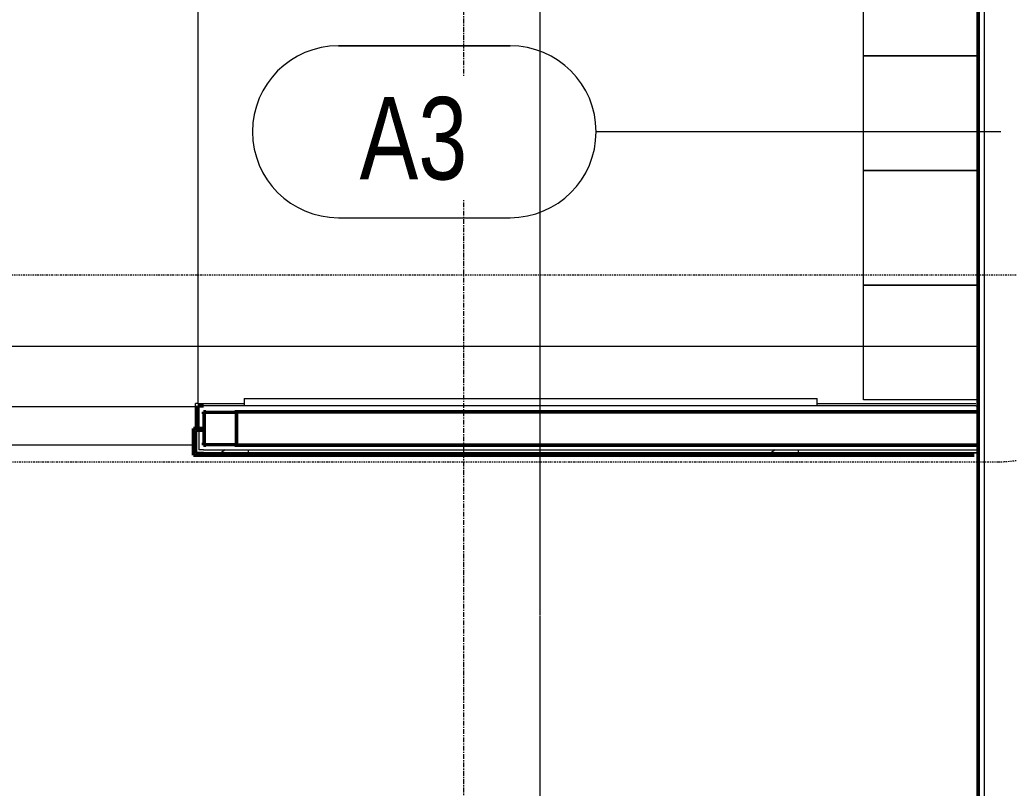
# Model space of a CAD drawing. Header units: inches. Extents: x 23906 to 26716, y -23130 to -20467.
# Drawn here: x 25636.9 to 25740.5, y -22731.3 to -22650.9 of the extents above; entities that cross this region are included whole.
import ezdxf

# ---------------------------------------------------------------- set-up
doc = ezdxf.new("R2010")
doc.units = ezdxf.units.IN
doc.header["$MEASUREMENT"] = 0
doc.linetypes.add('Dash Dot 3_16_', pattern=[0.3125, 0.1875, -0.0625, 0, -0.0625])
doc.linetypes.add('Grid Line 1_2_', pattern=[0.875, 0.5, -0.125, 0.125, -0.125])
for name, color, linetype, lineweight in [('A-ANNO-SYMB', 150, 'Continuous', 9), ('A-FLOR', 192, 'Continuous', 13), ('A-GENM', 13, 'Continuous', 9), ('A-WALL', 113, 'Continuous', 13), ('A-WALL-IDEN', 211, 'Continuous', 9), ('A-WALL-PATT', 111, 'Continuous', 50), ('I-FURN', 30, 'Continuous', 9), ('I-WALL', 2, 'Continuous', 13), ('Q-SPCQ', 91, 'Continuous', 9), ('S-COLS', 52, 'Continuous', 9), ('S-GRID', 1, 'Continuous', 9)]:
    doc.layers.add(name, color=color, linetype=linetype, lineweight=lineweight)
doc.styles.add('Century Gothic_1', font='GOTHIC.TTF', dxfattribs={"width": 0.8, "height": 8.622671})
pattern_1 = [(296.565, (14.4, 8.64), (0.000499, 57.600217), [6.44, -122.358]), (33.69, (17.28, 2.88), (0.000345, 57.60007), [10.384, -197.296]), (33.69, (74.88, 2.88), (0.000345, 57.60007), [10.384, -197.296]), (33.69, (132.48, 2.88), (0.000345, 57.60007), [10.384, -197.296]), (116.565, (25.92, 8.64), (-0.000396, 57.59977), [6.44, -122.358]), (213.69, (23.04, 14.4), (0.000345, 57.60007), [10.384, -197.296]), (213.69, (80.64, 14.4), (0.000345, 57.60007), [10.384, -197.296]), (213.69, (138.24, 14.4), (0.000345, 57.60007), [10.384, -197.296]), (26.565, (37.44, 8.64), (0.0005, 57.60022), [12.88, -115.918]), (26.565, (95.04, 8.64), (0.0005, 57.60022), [12.88, -115.918]), (270, (48.96, 14.4), (57.6, 4e-15), [5.76, -51.84]), (225, (48.96, 8.64), (-4e-15, 57.599504), [8.146, -73.313]), (135, (43.2, 2.88), (4e-15, 57.599504), [8.146, -73.313]), (288.435, (25.92, 25.92), (0.000265, 57.599939), [9.107, -173.04]), (18.435, (28.8, 17.28), (0.000265, 57.59994), [9.107, -173.04]), (18.435, (86.4, 17.28), (0.000265, 57.59994), [9.107, -173.04]), (18.435, (144, 17.28), (0.000265, 57.59994), [9.107, -173.04]), (135, (37.44, 20.16), (4e-15, 57.599504), [8.146, -73.313]), (180, (31.68, 25.92), (-7e-15, -57.6), [5.76, -51.84]), (251.565, (11.52, 40.32), (-0.000265, 57.599939), [9.107, -173.04]), (315, (8.64, 31.68), (-4e-15, 57.599504), [8.146, -73.313]), (71.565, (14.4, 25.92), (-0.000265, 57.599939), [9.107, -173.04]), (135, (17.28, 34.56), (4e-15, 57.599504), [8.146, -73.313]), (225, (34.56, 40.32), (-4e-15, 57.599504), [8.146, -73.313]), (123.69, (28.8, 34.56), (0.000345, 57.600068), [10.384, -197.296]), (123.69, (86.4, 34.56), (0.000345, 57.600068), [10.384, -197.296]), (26.565, (23.04, 43.2), (0.0005, 57.60022), [6.44, -122.358]), (26.565, (80.64, 43.2), (0.0005, 57.60022), [6.44, -122.358]), (315, (28.8, 46.08), (-4e-15, 57.599504), [8.146, -73.313]), (213.69, (54.72, 54.72), (0.000345, 57.60007), [10.384, -197.296]), (213.69, (112.32, 54.72), (0.000345, 57.60007), [10.384, -197.296]), (213.69, (169.92, 54.72), (0.000345, 57.60007), [10.384, -197.296]), (296.565, (46.08, 48.96), (0.000499, 57.600217), [6.44, -122.358]), (45, (48.96, 43.2), (4e-15, 57.599504), [8.146, -73.313]), (90, (54.72, 48.96), (-57.6, 4e-15), [5.76, -51.84]), (213.69, (28.8, 57.6), (0.000345, 57.60007), [10.384, -197.296]), (213.69, (86.4, 57.6), (0.000345, 57.60007), [10.384, -197.296]), (213.69, (144, 57.6), (0.000345, 57.60007), [10.384, -197.296]), (315, (20.16, 51.84), (-4e-15, 57.599504), [4.073, -77.386]), (26.565, (23.04, 48.96), (0.0005, 57.60022), [6.44, -122.358]), (26.565, (80.64, 48.96), (0.0005, 57.60022), [6.44, -122.358]), (90, (28.8, 51.84), (-57.6, 4e-15), [5.76, -51.84]), (333.435, (5.76, 54.72), (-0.0005, 57.60022), [6.44, -122.358]), (333.435, (63.36, 54.72), (-0.0005, 57.60022), [6.44, -122.358]), (243.435, (11.52, 51.84), (0.000396, 57.59977), [6.44, -122.358]), (161.565, (8.64, 46.08), (-0.000265, 57.59994), [9.107, -173.04]), (161.565, (66.24, 46.08), (-0.000265, 57.59994), [9.107, -173.04]), (161.565, (123.84, 46.08), (-0.000265, 57.59994), [9.107, -173.04]), (45, (0, 48.96), (4e-15, 57.599504), [8.146, -73.313]), (26.565, (2.88, 0), (0.0005, 57.60022), [6.44, -122.358]), (26.565, (60.48, 0), (0.0005, 57.60022), [6.44, -122.358]), (116.565, (8.64, 2.88), (-0.000396, 57.59977), [6.44, -122.358]), (206.565, (5.76, 8.64), (0.0005, 57.60022), [6.44, -122.358]), (206.565, (63.36, 8.64), (0.0005, 57.60022), [6.44, -122.358]), (296.565, (0, 5.76), (0.000499, 57.600217), [6.44, -122.358]), (14.036, (43.2, 25.92), (0.000245, 57.59979), [11.875, -225.616]), (14.036, (100.8, 25.92), (0.000245, 57.59979), [11.875, -225.616]), (14.036, (158.4, 25.92), (0.000245, 57.59979), [11.875, -225.616]), (14.036, (216, 25.92), (0.000245, 57.59979), [11.875, -225.616]), (135, (54.72, 28.8), (4e-15, 57.599504), [8.146, -73.313]), (198.435, (48.96, 34.56), (0.000265, 57.59994), [9.107, -173.04]), (198.435, (106.56, 34.56), (0.000265, 57.59994), [9.107, -173.04]), (198.435, (164.16, 34.56), (0.000265, 57.59994), [9.107, -173.04]), (296.565, (40.32, 31.68), (0.000499, 57.600217), [6.44, -122.358]), (333.435, (2.88, 17.28), (-0.0005, 57.60022), [6.44, -122.358]), (333.435, (60.48, 17.28), (-0.0005, 57.60022), [6.44, -122.358]), (45, (8.64, 14.4), (4e-15, 57.599504), [4.073, -77.386]), (116.565, (11.52, 17.28), (-0.000396, 57.59977), [6.44, -122.358]), (225, (8.64, 23.04), (-4e-15, 57.599504), [8.146, -73.313])]

# ---------------------------------------------------------------- blocks, each defined once
blk = doc.blocks.new('Locker-Double Stacked - 12_ x 12_-3246-Enlarged First Floor Plan _East_')
at = {"layer": 'I-FURN', "color": 7}
for p, q in [((-6, -6), (-6, 6)), ((-6, 6), (6, 6)), ((6, 6), (6, -6)), ((6, -6), (-6, -6))]:
    blk.add_line(p, q, dxfattribs=at)
blk = doc.blocks.new('Bradley-Washroom_Accessories-Mirrors-780_Custom - Bradley-Washroom_Accessories-Mirrors-780_Custom-177612-Enlarged First Floor Plan _East_')
at = {"layer": 'Q-SPCQ', "color": 7}
for p, q in [((25324.02, -22690.55), (25384.02, -22690.55)), ((25324.02, -22690.55), (25324.02, -22691.3)), ((25384.02, -22691.3), (25384.02, -22690.55)), ((25384.02, -22691.3), (25324.02, -22691.3))]:
    blk.add_line(p, q, dxfattribs=at)
blk = doc.blocks.new('Shower Tile Threshold - Shower Tile Threshold-209406-Enlarged First Floor Plan _East_')
at = {"layer": 'A-GENM', "color": 7}
blk.add_line((-35.125, -6), (11.375, -6), dxfattribs=at)
blk = doc.blocks.new('HSS-Hollow Structural Section-Column - HSS3-1_2X3-1_2X1_8-V53-Enlarged First Floor Plan _East_')
at = {"layer": 'S-COLS'}
h = blk.add_hatch(dxfattribs=at)
h.set_pattern_fill('FP_23', color=256, style=0, pattern_type=2)
h.set_pattern_definition([(45, (-25657.89, 22693.678), (-9.503515, 9.503515), []), (45, (-25657.89, 22708.078), (-9.503515, 9.503515), [])])
h.paths.add_polyline_path([(-1.52, -1.75), (1.52, -1.75), (1.68, -1.68), (1.75, -1.52), (1.75, 1.52), (1.68, 1.68), (1.52, 1.75), (-1.52, 1.75), (-1.69, 1.66), (-1.75, 1.52), (-1.75, -1.52), (-1.68, -1.68)], flags=0)
h.paths.add_polyline_path([(-1.52, -1.63), (-1.6, -1.6), (-1.63, -1.52), (-1.6, 1.6), (-1.52, 1.63), (1.6, 1.6), (1.63, 1.52), (1.6, -1.6), (1.52, -1.63)], flags=0)
at = {"layer": 'S-COLS', "color": 130, "lineweight": 30}
for p, q in [((-1.75, 1.52), (-1.75, -1.52)), ((-1.63, -1.52), (-1.63, 1.52)), ((1.52, 1.75), (-1.52, 1.75)), ((-1.52, 1.63), (1.52, 1.63)), ((1.63, 1.52), (1.63, -1.52)), ((1.75, -1.52), (1.75, 1.52)), ((1.52, -1.63), (-1.52, -1.63)), ((-1.52, -1.75), (1.52, -1.75))]:
    blk.add_line(p, q, dxfattribs=at)
for centre, radius, start, end in [((-1.52, 1.52), 0.232, 90, 180), ((-1.52, 1.52), 0.116, 90, 180), ((1.52, 1.52), 0.232, 360, 90), ((1.52, 1.52), 0.116, 0, 90), ((-1.52, -1.52), 0.232, 180, 270), ((-1.52, -1.52), 0.116, 180, 270), ((1.52, -1.52), 0.232, 270, 360), ((1.52, -1.52), 0.116, 270, 360)]:
    blk.add_arc(centre, radius, start, end, dxfattribs=at)
blk = doc.blocks.new('Locker Rooms and Restrooms_rvt-1-Enlarged First Floor Plan _East_')
at = {"layer": 'A-WALL-PATT', "lineweight": 9}
h = blk.add_hatch(dxfattribs=at)
h.set_pattern_fill('FP_20', style=0, pattern_type=2)
h.set_pattern_definition(pattern_1)
h.paths.add_polyline_path([(25656.2, -22696.24), (25737.08, -22696.24), (25737.08, -22696.18), (25655.39, -22696.18), (25655.39, -22696.24), (25656.14, -22696.24)], flags=0)
h = blk.add_hatch(dxfattribs=at)
h.set_pattern_fill('FP_20', style=0, pattern_type=2)
h.set_pattern_definition(pattern_1)
h.paths.add_polyline_path([(25655.64, -22696.18), (25737.14, -22696.18), (25737.14, -22695.93), (25655.64, -22695.93)], flags=0)
at = {"layer": 'A-FLOR', "color": 10}
for p, q in [((25655.52, -22647.93), (25655.52, -22691.05)), ((25737.02, -22691.3), (25737.27, -22691.3)), ((25655.08, -22695.43), (25609.2, -22695.43))]:
    blk.add_line(p, q, dxfattribs=at)
at = {"layer": 'A-WALL', "color": 10}
for p, q in [((25655.39, -22693.93), (25655.33, -22693.93)), ((25655.33, -22693.93), (25655.33, -22696.24)), ((25656.14, -22693.93), (25655.39, -22693.93)), ((25656.14, -22693.99), (25655.39, -22693.99)), ((25655.39, -22693.99), (25655.39, -22696.18)), ((25655.64, -22693.99), (25655.64, -22695.93)), ((25655.39, -22696.24), (25655.33, -22696.24)), ((25655.64, -22696.18), (25655.39, -22696.18)), ((25656.14, -22696.24), (25655.39, -22696.24)), ((25656.14, -22695.93), (25655.64, -22695.93)), ((25656.14, -22696.18), (25655.64, -22696.18)), ((25656.14, -22695.93), (25736.83, -22695.93)), ((25656.14, -22696.18), (25736.83, -22696.18)), ((25656.14, -22696.24), (25736.83, -22696.24)), ((25736.83, -22695.93), (25737.14, -22695.93)), ((25736.83, -22696.18), (25737.08, -22696.18)), ((25736.83, -22696.24), (25737.08, -22696.24)), ((25737.08, -22696.18), (25737.14, -22696.18)), ((25737.14, -22695.93), (25737.39, -22695.93))]:
    blk.add_line(p, q, dxfattribs=at)
at = {"layer": 'I-WALL', "color": 10}
for p, q in [((25655.27, -22693.68), (25655.27, -22691.05)), ((25655.52, -22691.05), (25655.27, -22691.05)), ((25655.52, -22691.05), (25660.39, -22691.05)), ((25660.39, -22691.3), (25656.14, -22691.3)), ((25720.39, -22691.05), (25737.02, -22691.05)), ((25737.02, -22691.3), (25720.39, -22691.3))]:
    blk.add_line(p, q, dxfattribs=at)
at = {"layer": 'I-WALL', "color": 250, "lineweight": 50}
for p, q in [((25656.14, -22691.3), (25655.52, -22691.3)), ((25655.52, -22691.3), (25655.52, -22693.68)), ((25656.37, -22691.93), (25656.14, -22691.93)), ((25656.14, -22691.93), (25656.14, -22692.16)), ((25656.14, -22692.16), (25656.14, -22691.93)), ((25737.27, -22691.93), (25659.41, -22691.93)), ((25737.27, -22695.43), (25737.27, -22691.93)), ((25655.33, -22693.68), (25655.08, -22693.68)), ((25655.08, -22693.68), (25655.08, -22696.49)), ((25656.14, -22693.68), (25655.33, -22693.68)), ((25655.52, -22693.68), (25656.14, -22693.68)), ((25656.14, -22695.2), (25656.14, -22695.43)), ((25656.14, -22695.43), (25656.14, -22695.2)), ((25656.14, -22695.43), (25656.37, -22695.43)), ((25656.37, -22695.43), (25656.14, -22695.43)), ((25659.41, -22695.43), (25737.27, -22695.43)), ((25736.83, -22695.43), (25659.41, -22695.43)), ((25655.08, -22696.49), (25655.33, -22696.49)), ((25655.33, -22696.49), (25656.14, -22696.49)), ((25656.14, -22696.49), (25736.83, -22696.49))]:
    blk.add_line(p, q, dxfattribs=at)
at = {"color": 10, "lineweight": 13}
for name, p, rotation in [('Locker-Double Stacked - 12_ x 12_-3246-Enlarged First Floor Plan _East_', (25731.27, -22648.68), 270), ('Locker-Double Stacked - 12_ x 12_-3246-Enlarged First Floor Plan _East_', (25731.27, -22660.68), 270), ('Locker-Double Stacked - 12_ x 12_-3246-Enlarged First Floor Plan _East_', (25731.27, -22672.68), 270), ('Locker-Double Stacked - 12_ x 12_-3246-Enlarged First Floor Plan _East_', (25731.27, -22684.68), 270), ('Shower Tile Threshold - Shower Tile Threshold-209406-Enlarged First Floor Plan _East_', (25620.14, -22697.43), 180)]:
    blk.add_blockref(name, p, dxfattribs=dict(at, rotation=rotation))
for name, p in [('Bradley-Washroom_Accessories-Mirrors-780_Custom - Bradley-Washroom_Accessories-Mirrors-780_Custom-177612-Enlarged First Floor Plan _East_', (336.37, 0)), ('HSS-Hollow Structural Section-Column - HSS3-1_2X3-1_2X1_8-V53-Enlarged First Floor Plan _East_', (25657.89, -22693.68))]:
    blk.add_blockref(name, p, dxfattribs=at)
blk = doc.blocks.new('Struct_Xcel_Sports Complex_rvt-1-Enlarged First Floor Plan _East_')
at = {"layer": 'A-FLOR', "color": 10}
blk.add_line((25525.01, -22685.08), (25737.27, -22685.08), dxfattribs=at)
blk = doc.blocks.new('Wall Tag - 1_4_-1369832-Enlarged First Floor Plan _East_')
at = {"layer": 'A-WALL-IDEN', "color": 153}
for p, q in [((-0.0822, 0.0968), (0.1053, 0.0968)), ((0.1053, 0.0968), (-0.0822, 0.0968)), ((-0.0822, -0.0907), (0.1053, -0.0907)), ((-0.0822, -0.0907), (0.1053, -0.0907))]:
    blk.add_line(p, q, dxfattribs=at)
for centre, start, end in [((-0.0822, 0.0031), 90, 270), ((-0.0822, 0.0031), 90, 270), ((0.1053, 0.0031), 270, 90), ((0.1053, 0.0031), 270, 90)]:
    blk.add_arc(centre, 0.0937, start, end, dxfattribs=at)

msp = doc.modelspace()

# ---------------------------------------------------------------- hatches: boundary and pattern name
at = {"layer": 'A-WALL-PATT', "lineweight": 9}
h = msp.add_hatch(dxfattribs=at)
h.set_pattern_fill('FP_8', color=256, style=0, pattern_type=2)
h.set_pattern_definition([(0, (0, 0), (30.72, 7.68), [1.267, -21.773, 1.267, -21.773, -122.88]), (0, (0, 0), (30.72, 7.68), [-46.08, 1.267, -44.813, 1.267, -21.773, -53.76]), (0, (0, 0), (30.72, 7.68), [-115.2, 1.267, -14.093, 1.267, -37.133]), (120, (11.52, 3.84), (-22.0110751, 22.7643004), [1.267, -21.773, 1.267, -21.773, -122.88]), (120, (11.52, 3.84), (-22.0110751, 22.7643004), [-46.08, 1.267, -44.813, 1.267, -21.773, -53.76]), (120, (11.52, 3.84), (-22.0110751, 22.7643004), [-115.2, 1.267, -14.093, 1.267, -37.133]), (240, (15.36, 19.2), (-8.7089249, -30.4443004), [1.267, -21.773, 1.267, -21.773, -122.88]), (240, (15.36, 19.2), (-8.7089249, -30.4443004), [-46.08, 1.267, -44.813, 1.267, -21.773, -53.76]), (240, (15.36, 19.2), (-8.7089249, -30.4443004), [-115.2, 1.267, -14.093, 1.267, -37.133])])
h.paths.add_polyline_path([(25737.89, -22787.3), (25737.89, -22767.89), (25737.27, -22767.89), (25737.27, -22787.3)], flags=0)
h.paths.add_polyline_path([(25737.89, -22767.09), (25737.89, -22369.55), (25737.27, -22369.55), (25737.29, -22767.09)], flags=0)

# ---------------------------------------------------------------- linework, layer by layer
at = {"layer": 'A-ANNO-SYMB', "linetype": 'Dash Dot 3_16_'}
for p, q in [((25742.22, -22677.65), (25515.01, -22677.65)), ((25514.44, -22697.17), (25739.4, -22697.17))]:
    msp.add_line(p, q, dxfattribs=at)
msp.add_arc((25739.4, -22685.17), 12, 270, 0, dxfattribs=at)
at = {"layer": 'A-WALL'}
msp.add_line((25737.89, -22370.18), (25737.89, -22767.09), dxfattribs=at)
at = {"layer": 'A-WALL-IDEN', "color": 153}
msp.add_line((25739.64, -22662.63), (25697.24, -22662.63), dxfattribs=at)
at = {"layer": 'I-WALL', "lineweight": 50}
msp.add_line((25737.27, -22369.55), (25737.27, -22767.09), dxfattribs=at)
at = {"layer": 'S-GRID', "linetype": 'Grid Line 1_2_'}
for p, q in [((25691.39, -22929.31), (25691.39, -20749.66)), ((25683.39, -23010.9), (25683.39, -20902.43)), ((25691.39, -23058.9), (25691.39, -20902.43))]:
    msp.add_line(p, q, dxfattribs=at)

# ---------------------------------------------------------------- block references
at = {"layer": 'A-WALL-IDEN', "color": 153, "xscale": 95.99999999999994, "yscale": 95.99999999999994, "zscale": 95.99999999999994}
msp.add_blockref('Wall Tag - 1_4_-1369832-Enlarged First Floor Plan _East_', (25678.14, -22662.92), dxfattribs=at)

# ---------------------------------------------------------------- next in the draw order: texts
at = {"layer": 'A-WALL-IDEN', "insert": (25678.11, -22658.99), "char_height": 8.623, "width": 14.58, "attachment_point": 2, "line_spacing_factor": 0.984117, "style": 'Century Gothic_1', "bg_fill": 3, "box_fill_scale": 1.25, "bg_fill_color": 0, "bg_fill_transparency": 0}
msp.add_mtext('A3', dxfattribs=at)

# ---------------------------------------------------------------- next in the draw order: block references
at = {"lineweight": 5}
for name in ['Struct_Xcel_Sports Complex_rvt-1-Enlarged First Floor Plan _East_', 'Locker Rooms and Restrooms_rvt-1-Enlarged First Floor Plan _East_']:
    msp.add_blockref(name, (0, 0), dxfattribs=at)

doc.saveas('drawing.dxf')
